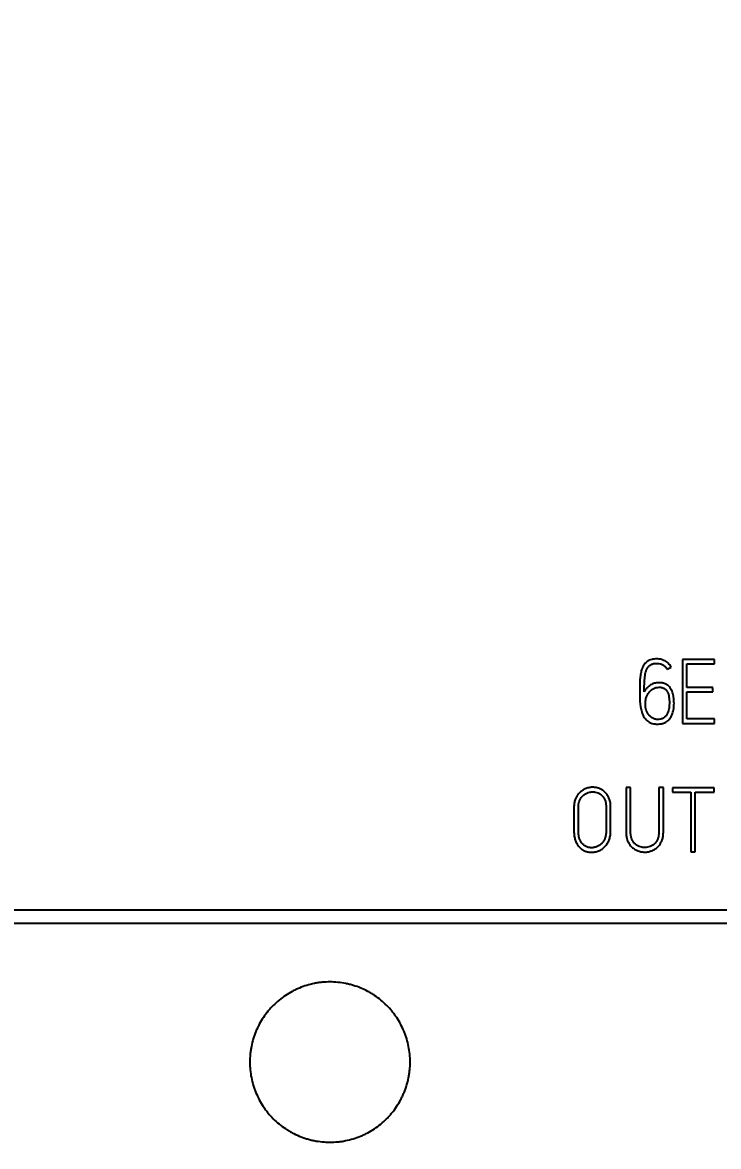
# Model space of a CAD drawing. Extents: x 0 to 420, y 0 to 297.
# Drawn here: x 127.45 to 144.81, y 160.5 to 188.55 of the extents above; entities that cross this region are included whole.
import ezdxf

# ---------------------------------------------------------------- set-up
doc = ezdxf.new("R2010")
doc.units = 0
doc.header["$LTSCALE"] = 23.1
for name, color, linetype in [('10000_FRONT', 7, 'CONTINUOUS'), ('10100_DIM_FRONT', 7, 'CONTINUOUS'), ('10500_FRONT_LABELING', 7, 'CONTINUOUS')]:
    doc.layers.add(name, color=color, linetype=linetype)
doc.styles.get("Standard").update_dxf_attribs({"font": 'txt', "width": 0.8})
doc.dimstyles.new('DIMSTYLE_1', dxfattribs={"dimtxt": 3.5, "dimasz": 3.5, "dimexe": 0.18, "dimexo": 0.0625, "dimgap": 0.09, "dimtad": 1, "dimtxsty": 'STANDARD', "dimcen": 0.09, "dimazin": 3, "dimtp": 0.05, "dimtm": 0.05, "dimtfac": 1, "dimtofl": 0, "dimtmove": 0, "dimatfit": 3, "dimtolj": 1})

# ---------------------------------------------------------------- blocks, each defined once
blk = doc.blocks.new('*D0')
at = {"layer": '10100_DIM_FRONT', "linetype": 'CONTINUOUS'}
for p, q in [((91.69663, 188.554533), (91.69663, 131.440248)), ((163.19663, 149.04194), (163.19663, 131.440248)), ((91.69663, 133.440248), (127.44663, 133.440248)), ((163.19663, 133.440248), (127.44663, 133.440248))]:
    blk.add_line(p, q, dxfattribs=at)
for points in [[(95.19663, 133.940248), (91.69663, 133.440248), (95.19663, 132.940248)], [(159.69663, 132.940248), (163.19663, 133.440248), (159.69663, 133.940248)]]:
    blk.add_solid(points, dxfattribs=at)
at = {"layer": '10100_DIM_FRONT', "linetype": 'CONTINUOUS', "width": 0.660714}
blk.add_text('71,5', height=3.5, dxfattribs=at).set_placement((124.002814, 134.315248))

msp = doc.modelspace()

# ---------------------------------------------------------------- linework, layer by layer
at = {"layer": '10000_FRONT', "color": 7, "linetype": 'CONTINUOUS'}
for p, q in [((98.396, 166.408), (163.197, 166.408)), ((98.397, 166.075), (163.197, 166.075))]:
    msp.add_line(p, q, dxfattribs=at)
for points, knots in [([(137.119, 162.606), (137.119, 162.671), (137.115, 162.737), (137.103, 162.867), (137.093, 162.931), (137.068, 163.059), (137.052, 163.122), (137.024, 163.216), (137.013, 163.247), (136.991, 163.309), (136.979, 163.34), (136.942, 163.431), (136.886, 163.548), (136.819, 163.66), (136.765, 163.742), (136.746, 163.769), (136.707, 163.821), (136.687, 163.847), (136.624, 163.924), (136.58, 163.972), (136.442, 164.111), (136.341, 164.194), (136.205, 164.285), (136.177, 164.303), (136.12, 164.337), (136.092, 164.353), (136.005, 164.4), (135.946, 164.428), (135.826, 164.478), (135.764, 164.5), (135.67, 164.528), (135.639, 164.537), (135.575, 164.553), (135.543, 164.56), (135.446, 164.58), (135.316, 164.599), (135.186, 164.605), (135.055, 164.606), (134.99, 164.602), (134.891, 164.593), (134.858, 164.589), (134.793, 164.579), (134.761, 164.574), (134.665, 164.554), (134.601, 164.539), (134.476, 164.501), (134.415, 164.479), (134.324, 164.441), (134.294, 164.428), (134.249, 164.407), (134.234, 164.4), (134.205, 164.385), (134.132, 164.347), (134.062, 164.305), (133.899, 164.196), (133.798, 164.113), (133.681, 163.997), (133.659, 163.973), (133.615, 163.924), (133.593, 163.899), (133.531, 163.824), (133.492, 163.771), (133.42, 163.663), (133.386, 163.607), (133.34, 163.52), (133.325, 163.491), (133.297, 163.431), (133.283, 163.401), (133.246, 163.31), (133.202, 163.188), (133.17, 163.061), (133.151, 162.965), (133.145, 162.933), (133.136, 162.868), (133.132, 162.836), (133.122, 162.737), (133.119, 162.672), (133.119, 162.606)], [0, 0, 0, 0, 0.03125, 0.03125, 0.0625, 0.0625, 0.09375, 0.09375, 0.109375, 0.109375, 0.125, 0.125, 0.15625, 0.1875, 0.1875, 0.203125, 0.203125, 0.21875, 0.21875, 0.25, 0.25, 0.3125, 0.3125, 0.328125, 0.328125, 0.34375, 0.34375, 0.375, 0.375, 0.40625, 0.40625, 0.421875, 0.421875, 0.4375, 0.4375, 0.46875, 0.5, 0.5, 0.53125, 0.53125, 0.546875, 0.546875, 0.5625, 0.5625, 0.59375, 0.59375, 0.625, 0.625, 0.640625, 0.640625, 0.648438, 0.648438, 0.65625, 0.6875, 0.6875, 0.75, 0.75, 0.765625, 0.765625, 0.78125, 0.78125, 0.8125, 0.8125, 0.84375, 0.84375, 0.859375, 0.859375, 0.875, 0.875, 0.90625, 0.9375, 0.9375, 0.953125, 0.953125, 0.96875, 0.96875, 1, 1, 1, 1]), ([(133.119, 162.606), (133.119, 162.54), (133.122, 162.474), (133.135, 162.344), (133.144, 162.28), (133.17, 162.153), (133.185, 162.089), (133.214, 161.995), (133.224, 161.964), (133.246, 161.902), (133.258, 161.871), (133.296, 161.78), (133.351, 161.663), (133.418, 161.551), (133.472, 161.469), (133.491, 161.443), (133.53, 161.39), (133.55, 161.364), (133.613, 161.287), (133.657, 161.239), (133.795, 161.1), (133.896, 161.017), (134.019, 160.935), (134.033, 160.926), (134.06, 160.908), (134.074, 160.9), (134.117, 160.874), (134.145, 160.858), (134.232, 160.812), (134.291, 160.784), (134.411, 160.734), (134.473, 160.711), (134.567, 160.683), (134.598, 160.674), (134.662, 160.658), (134.695, 160.651), (134.792, 160.631), (134.921, 160.612), (135.052, 160.606), (135.182, 160.605), (135.248, 160.609), (135.346, 160.618), (135.379, 160.622), (135.444, 160.632), (135.476, 160.638), (135.573, 160.657), (135.636, 160.673), (135.761, 160.71), (135.822, 160.732), (135.913, 160.77), (135.943, 160.783), (135.988, 160.804), (136.003, 160.812), (136.032, 160.826), (136.106, 160.864), (136.176, 160.906), (136.338, 161.015), (136.439, 161.098), (136.556, 161.214), (136.579, 161.238), (136.623, 161.287), (136.644, 161.312), (136.706, 161.388), (136.745, 161.44), (136.817, 161.548), (136.851, 161.604), (136.897, 161.691), (136.912, 161.72), (136.94, 161.78), (136.954, 161.81), (136.991, 161.901), (137.035, 162.023), (137.067, 162.15), (137.086, 162.246), (137.092, 162.278), (137.102, 162.343), (137.106, 162.375), (137.115, 162.474), (137.119, 162.54), (137.119, 162.606)], [0, 0, 0, 0, 0.03125, 0.03125, 0.0625, 0.0625, 0.09375, 0.09375, 0.109375, 0.109375, 0.125, 0.125, 0.15625, 0.1875, 0.1875, 0.203125, 0.203125, 0.21875, 0.21875, 0.25, 0.25, 0.3125, 0.3125, 0.320312, 0.320312, 0.328125, 0.328125, 0.34375, 0.34375, 0.375, 0.375, 0.40625, 0.40625, 0.421875, 0.421875, 0.4375, 0.4375, 0.46875, 0.5, 0.5, 0.53125, 0.53125, 0.546875, 0.546875, 0.5625, 0.5625, 0.59375, 0.59375, 0.625, 0.625, 0.640625, 0.640625, 0.648438, 0.648438, 0.65625, 0.6875, 0.6875, 0.75, 0.75, 0.765625, 0.765625, 0.78125, 0.78125, 0.8125, 0.8125, 0.84375, 0.84375, 0.859375, 0.859375, 0.875, 0.875, 0.90625, 0.9375, 0.9375, 0.953125, 0.953125, 0.96875, 0.96875, 1, 1, 1, 1])]:
    msp.add_open_spline(points, degree=3, knots=knots, dxfattribs=at)
at = {"layer": '10500_FRONT_LABELING', "color": 7, "linetype": 'CONTINUOUS'}
for p, q in [((143.911, 172.656), (143.911, 171.06)), ((144.716, 172.656), (143.911, 172.656)), ((144.716, 172.542), (144.716, 172.656)), ((143.528, 172.411), (143.631, 172.465)), ((144.023, 171.957), (144.023, 172.542)), ((144.023, 172.542), (144.716, 172.542)), ((143.331, 172.074), (143.29, 172.072)), ((143.299, 171.959), (143.335, 171.961)), ((144.673, 171.957), (144.023, 171.957)), ((144.023, 171.171), (144.023, 171.846)), ((144.023, 171.846), (144.673, 171.846)), ((144.673, 171.846), (144.673, 171.957)), ((144.716, 171.171), (144.023, 171.171)), ((144.716, 171.06), (144.716, 171.171)), ((143.911, 171.06), (144.716, 171.06)), ((142.507, 169.458), (142.507, 168.33)), ((142.62, 169.458), (142.507, 169.458)), ((142.62, 168.33), (142.62, 169.458)), ((143.324, 169.458), (143.324, 168.33)), ((143.437, 169.458), (143.324, 169.458)), ((143.437, 168.33), (143.437, 169.458)), ((143.663, 169.453), (143.663, 169.34)), ((144.708, 169.453), (143.663, 169.453)), ((143.663, 169.34), (144.12, 169.34)), ((144.12, 169.34), (144.12, 167.856)), ((144.234, 167.856), (144.234, 169.34)), ((144.234, 169.34), (144.708, 169.34)), ((144.708, 169.34), (144.708, 169.453)), ((141.207, 168.972), (141.207, 168.361)), ((141.318, 168.361), (141.318, 168.972)), ((142.008, 168.972), (142.008, 168.361)), ((142.121, 168.361), (142.121, 168.972)), ((144.12, 167.856), (144.234, 167.856))]:
    msp.add_line(p, q, dxfattribs=at)
for points, knots in [([(143.631, 172.465), (143.621, 172.483), (143.61, 172.501), (143.585, 172.534), (143.571, 172.55), (143.541, 172.578), (143.524, 172.591), (143.489, 172.614), (143.471, 172.624), (143.414, 172.65), (143.373, 172.66), (143.311, 172.668), (143.29, 172.669), (143.248, 172.669), (143.228, 172.668), (143.197, 172.664), (143.187, 172.663), (143.166, 172.659), (143.156, 172.657), (143.125, 172.649), (143.106, 172.642), (143.077, 172.629), (143.068, 172.624), (143.05, 172.613), (143.041, 172.607), (143.016, 172.589), (143, 172.576), (142.972, 172.545), (142.959, 172.528), (142.936, 172.493), (142.926, 172.475), (142.913, 172.447), (142.909, 172.437), (142.902, 172.417), (142.899, 172.407), (142.889, 172.378), (142.884, 172.358), (142.875, 172.317), (142.871, 172.297), (142.864, 172.256), (142.862, 172.236), (142.855, 172.174), (142.852, 172.133), (142.849, 172.05), (142.848, 172.008), (142.847, 171.925), (142.847, 171.884), (142.847, 171.801), (142.847, 171.76), (142.848, 171.697), (142.849, 171.677), (142.85, 171.635), (142.852, 171.615), (142.855, 171.573), (142.857, 171.553), (142.862, 171.511), (142.864, 171.491), (142.871, 171.45), (142.875, 171.429), (142.885, 171.388), (142.89, 171.368), (142.902, 171.328), (142.909, 171.308), (142.925, 171.269), (142.934, 171.25), (142.955, 171.214), (142.967, 171.196), (142.986, 171.172), (142.993, 171.164), (143.007, 171.149), (143.015, 171.141), (143.039, 171.12), (143.055, 171.108), (143.082, 171.092), (143.091, 171.086), (143.11, 171.077), (143.12, 171.073), (143.149, 171.061), (143.169, 171.056), (143.2, 171.05), (143.211, 171.048), (143.232, 171.045), (143.242, 171.044), (143.274, 171.042), (143.294, 171.042), (143.336, 171.044), (143.357, 171.046), (143.388, 171.051), (143.398, 171.053), (143.419, 171.058), (143.429, 171.061), (143.459, 171.071), (143.478, 171.079), (143.515, 171.099), (143.533, 171.111), (143.565, 171.138), (143.58, 171.153), (143.6, 171.177), (143.607, 171.186), (143.619, 171.203), (143.625, 171.212), (143.64, 171.239), (143.649, 171.258), (143.665, 171.297), (143.671, 171.317), (143.682, 171.358), (143.686, 171.379), (143.697, 171.44), (143.7, 171.482), (143.703, 171.545), (143.703, 171.566), (143.702, 171.608), (143.702, 171.629), (143.697, 171.691), (143.692, 171.733), (143.678, 171.794), (143.673, 171.814), (143.659, 171.854), (143.651, 171.874), (143.636, 171.902), (143.631, 171.911), (143.62, 171.929), (143.614, 171.938), (143.595, 171.963), (143.58, 171.979), (143.557, 172), (143.549, 172.007), (143.532, 172.019), (143.523, 172.025), (143.495, 172.041), (143.476, 172.049), (143.446, 172.059), (143.436, 172.062), (143.415, 172.067), (143.404, 172.069), (143.373, 172.074), (143.352, 172.075), (143.331, 172.074)], [0, 0, 0, 0, 0.015625, 0.015625, 0.03125, 0.03125, 0.046875, 0.046875, 0.0625, 0.0625, 0.09375, 0.09375, 0.109375, 0.109375, 0.125, 0.125, 0.132812, 0.132812, 0.140625, 0.140625, 0.15625, 0.15625, 0.164062, 0.164062, 0.171875, 0.171875, 0.1875, 0.1875, 0.203125, 0.203125, 0.21875, 0.21875, 0.226562, 0.226562, 0.234375, 0.234375, 0.25, 0.25, 0.265625, 0.265625, 0.28125, 0.28125, 0.3125, 0.3125, 0.34375, 0.34375, 0.375, 0.375, 0.40625, 0.40625, 0.421875, 0.421875, 0.4375, 0.4375, 0.453125, 0.453125, 0.46875, 0.46875, 0.484375, 0.484375, 0.5, 0.5, 0.515625, 0.515625, 0.53125, 0.53125, 0.546875, 0.546875, 0.554688, 0.554688, 0.5625, 0.5625, 0.578125, 0.578125, 0.585938, 0.585938, 0.59375, 0.59375, 0.609375, 0.609375, 0.617188, 0.617188, 0.625, 0.625, 0.640625, 0.640625, 0.65625, 0.65625, 0.664062, 0.664062, 0.671875, 0.671875, 0.6875, 0.6875, 0.703125, 0.703125, 0.71875, 0.71875, 0.726562, 0.726562, 0.734375, 0.734375, 0.75, 0.75, 0.765625, 0.765625, 0.78125, 0.78125, 0.8125, 0.8125, 0.828125, 0.828125, 0.84375, 0.84375, 0.875, 0.875, 0.890625, 0.890625, 0.90625, 0.90625, 0.914062, 0.914062, 0.921875, 0.921875, 0.9375, 0.9375, 0.945312, 0.945312, 0.953125, 0.953125, 0.96875, 0.96875, 0.976562, 0.976562, 0.984375, 0.984375, 1, 1, 1, 1]), ([(142.961, 171.85), (142.961, 171.899), (142.961, 171.949), (142.963, 172.023), (142.964, 172.047), (142.966, 172.096), (142.967, 172.121), (142.97, 172.17), (142.972, 172.195), (142.978, 172.244), (142.982, 172.268), (142.992, 172.316), (142.998, 172.34), (143.009, 172.375), (143.013, 172.387), (143.023, 172.409), (143.029, 172.421), (143.041, 172.442), (143.051, 172.458), (143.062, 172.473), (143.071, 172.482), (143.075, 172.487), (143.088, 172.5), (143.097, 172.508), (143.118, 172.522), (143.128, 172.528), (143.151, 172.539), (143.163, 172.543), (143.187, 172.549), (143.199, 172.552), (143.223, 172.555), (143.236, 172.557), (143.261, 172.558), (143.273, 172.558), (143.31, 172.557), (143.334, 172.554), (143.383, 172.541), (143.406, 172.531), (143.438, 172.513), (143.449, 172.506), (143.468, 172.49), (143.477, 172.482), (143.494, 172.464), (143.502, 172.454), (143.516, 172.433), (143.522, 172.423), (143.528, 172.411)], [0, 0, 0, 0, 0.125, 0.125, 0.1875, 0.1875, 0.25, 0.25, 0.3125, 0.3125, 0.375, 0.375, 0.4375, 0.4375, 0.46875, 0.46875, 0.5, 0.5, 0.53125, 0.546875, 0.546875, 0.5625, 0.5625, 0.59375, 0.59375, 0.625, 0.625, 0.65625, 0.65625, 0.6875, 0.6875, 0.71875, 0.71875, 0.75, 0.75, 0.8125, 0.8125, 0.875, 0.875, 0.90625, 0.90625, 0.9375, 0.9375, 0.96875, 0.96875, 1, 1, 1, 1]), ([(143.29, 172.072), (143.255, 172.07), (143.222, 172.063), (143.172, 172.047), (143.156, 172.04), (143.125, 172.024), (143.11, 172.015), (143.082, 171.995), (143.069, 171.984), (143.044, 171.96), (143.032, 171.948), (143.014, 171.929), (143.008, 171.922), (142.997, 171.909), (142.992, 171.902), (142.977, 171.881), (142.969, 171.866), (142.961, 171.85)], [0, 0, 0, 0, 0.25, 0.25, 0.375, 0.375, 0.5, 0.5, 0.625, 0.625, 0.75, 0.75, 0.8125, 0.8125, 0.875, 0.875, 1, 1, 1, 1]), ([(143.335, 171.961), (143.347, 171.962), (143.359, 171.961), (143.381, 171.958), (143.393, 171.956), (143.415, 171.95), (143.426, 171.947), (143.448, 171.938), (143.458, 171.933), (143.477, 171.92), (143.487, 171.913), (143.503, 171.897), (143.511, 171.888), (143.525, 171.87), (143.531, 171.86), (143.542, 171.839), (143.547, 171.829), (143.556, 171.808), (143.559, 171.797), (143.566, 171.775), (143.569, 171.763), (143.576, 171.73), (143.58, 171.707), (143.585, 171.661), (143.587, 171.638), (143.588, 171.604), (143.589, 171.593), (143.589, 171.569), (143.588, 171.558), (143.587, 171.523), (143.585, 171.5), (143.581, 171.455), (143.578, 171.432), (143.571, 171.398), (143.568, 171.387), (143.561, 171.365), (143.557, 171.354), (143.545, 171.321), (143.536, 171.3), (143.517, 171.271), (143.511, 171.261), (143.496, 171.243), (143.488, 171.234), (143.472, 171.218), (143.464, 171.21), (143.45, 171.199), (143.445, 171.196), (143.435, 171.19), (143.43, 171.187), (143.415, 171.178), (143.404, 171.174), (143.382, 171.166), (143.371, 171.163), (143.336, 171.157), (143.313, 171.155), (143.279, 171.156), (143.267, 171.156), (143.244, 171.16), (143.232, 171.162), (143.21, 171.169), (143.199, 171.173), (143.178, 171.183), (143.168, 171.189), (143.148, 171.202), (143.139, 171.209), (143.121, 171.223), (143.112, 171.231), (143.096, 171.247), (143.088, 171.256), (143.073, 171.273), (143.066, 171.283), (143.046, 171.311), (143.034, 171.332), (143.015, 171.374), (143.007, 171.396), (142.998, 171.43), (142.996, 171.441), (142.992, 171.464), (142.99, 171.476), (142.987, 171.51), (142.988, 171.533), (142.99, 171.579), (142.991, 171.602), (142.996, 171.637), (142.998, 171.648), (143.002, 171.671), (143.005, 171.682), (143.015, 171.716), (143.023, 171.737), (143.038, 171.768), (143.044, 171.778), (143.056, 171.798), (143.063, 171.808), (143.076, 171.827), (143.083, 171.836), (143.098, 171.854), (143.106, 171.863), (143.121, 171.88), (143.13, 171.888), (143.143, 171.899), (143.148, 171.903), (143.157, 171.91), (143.162, 171.913), (143.186, 171.929), (143.208, 171.939), (143.241, 171.95), (143.253, 171.953), (143.276, 171.957), (143.288, 171.958), (143.299, 171.959)], [0, 0, 0, 0, 0.015625, 0.015625, 0.03125, 0.03125, 0.046875, 0.046875, 0.0625, 0.0625, 0.078125, 0.078125, 0.09375, 0.09375, 0.109375, 0.109375, 0.125, 0.125, 0.140625, 0.140625, 0.15625, 0.15625, 0.1875, 0.1875, 0.21875, 0.21875, 0.234375, 0.234375, 0.25, 0.25, 0.28125, 0.28125, 0.3125, 0.3125, 0.328125, 0.328125, 0.34375, 0.34375, 0.375, 0.375, 0.390625, 0.390625, 0.40625, 0.40625, 0.421875, 0.421875, 0.429688, 0.429688, 0.4375, 0.4375, 0.453125, 0.453125, 0.46875, 0.46875, 0.5, 0.5, 0.515625, 0.515625, 0.53125, 0.53125, 0.546875, 0.546875, 0.5625, 0.5625, 0.578125, 0.578125, 0.59375, 0.59375, 0.609375, 0.609375, 0.625, 0.625, 0.65625, 0.65625, 0.6875, 0.6875, 0.703125, 0.703125, 0.71875, 0.71875, 0.75, 0.75, 0.78125, 0.78125, 0.796875, 0.796875, 0.8125, 0.8125, 0.84375, 0.84375, 0.859375, 0.859375, 0.875, 0.875, 0.890625, 0.890625, 0.90625, 0.90625, 0.921875, 0.921875, 0.929688, 0.929688, 0.9375, 0.9375, 0.96875, 0.96875, 0.984375, 0.984375, 1, 1, 1, 1]), ([(142.121, 168.972), (142.121, 169.035), (142.113, 169.096), (142.089, 169.171), (142.083, 169.186), (142.071, 169.214), (142.057, 169.242), (142.041, 169.269), (142.023, 169.295), (142.013, 169.307), (141.993, 169.331), (141.982, 169.342), (141.959, 169.363), (141.947, 169.373), (141.929, 169.387), (141.922, 169.392), (141.909, 169.401), (141.902, 169.405), (141.882, 169.416), (141.868, 169.423), (141.839, 169.436), (141.824, 169.441), (141.794, 169.45), (141.779, 169.454), (141.732, 169.463), (141.701, 169.465), (141.654, 169.464), (141.638, 169.463), (141.607, 169.459), (141.591, 169.456), (141.545, 169.446), (141.516, 169.436), (141.472, 169.417), (141.458, 169.41), (141.431, 169.395), (141.418, 169.386), (141.392, 169.368), (141.38, 169.359), (141.356, 169.338), (141.345, 169.327), (141.312, 169.293), (141.294, 169.268), (141.269, 169.228), (141.262, 169.214), (141.248, 169.186), (141.242, 169.171), (141.231, 169.142), (141.227, 169.127), (141.219, 169.097), (141.216, 169.081), (141.211, 169.05), (141.209, 169.035), (141.207, 169.003), (141.207, 168.988), (141.207, 168.972)], [0, 0, 0, 0, 0.125, 0.125, 0.15625, 0.15625, 0.1875, 0.21875, 0.21875, 0.25, 0.25, 0.28125, 0.28125, 0.3125, 0.3125, 0.328125, 0.328125, 0.34375, 0.34375, 0.375, 0.375, 0.40625, 0.40625, 0.4375, 0.4375, 0.5, 0.5, 0.53125, 0.53125, 0.5625, 0.5625, 0.625, 0.625, 0.65625, 0.65625, 0.6875, 0.6875, 0.71875, 0.71875, 0.75, 0.75, 0.8125, 0.8125, 0.84375, 0.84375, 0.875, 0.875, 0.90625, 0.90625, 0.9375, 0.9375, 0.96875, 0.96875, 1, 1, 1, 1]), ([(141.318, 168.972), (141.318, 168.996), (141.319, 169.02), (141.326, 169.067), (141.332, 169.09), (141.343, 169.124), (141.348, 169.135), (141.358, 169.157), (141.364, 169.167), (141.376, 169.188), (141.382, 169.198), (141.396, 169.217), (141.404, 169.227), (141.428, 169.254), (141.446, 169.269), (141.475, 169.29), (141.485, 169.297), (141.506, 169.309), (141.517, 169.314), (141.55, 169.329), (141.573, 169.336), (141.608, 169.344), (141.62, 169.347), (141.644, 169.35), (141.656, 169.351), (141.679, 169.351), (141.691, 169.351), (141.715, 169.35), (141.727, 169.348), (141.763, 169.342), (141.786, 169.335), (141.819, 169.321), (141.83, 169.316), (141.851, 169.303), (141.87, 169.29), (141.889, 169.274), (141.906, 169.258), (141.914, 169.249), (141.938, 169.222), (141.952, 169.202), (141.968, 169.17), (141.974, 169.159), (141.982, 169.137), (141.99, 169.114), (141.996, 169.091), (142, 169.068), (142.002, 169.056), (142.006, 169.02), (142.008, 168.996), (142.008, 168.972)], [0, 0, 0, 0, 0.0625, 0.0625, 0.125, 0.125, 0.15625, 0.15625, 0.1875, 0.1875, 0.21875, 0.21875, 0.25, 0.25, 0.3125, 0.3125, 0.34375, 0.34375, 0.375, 0.375, 0.4375, 0.4375, 0.46875, 0.46875, 0.5, 0.5, 0.53125, 0.53125, 0.5625, 0.5625, 0.625, 0.625, 0.65625, 0.65625, 0.6875, 0.71875, 0.71875, 0.75, 0.75, 0.8125, 0.8125, 0.84375, 0.84375, 0.875, 0.90625, 0.90625, 0.9375, 0.9375, 1, 1, 1, 1]), ([(141.207, 168.361), (141.207, 168.329), (141.208, 168.297), (141.216, 168.233), (141.222, 168.202), (141.236, 168.155), (141.241, 168.139), (141.252, 168.109), (141.259, 168.095), (141.273, 168.066), (141.281, 168.052), (141.298, 168.025), (141.308, 168.011), (141.338, 167.973), (141.36, 167.951), (141.392, 167.926), (141.398, 167.921), (141.412, 167.911), (141.418, 167.907), (141.439, 167.894), (141.468, 167.879), (141.497, 167.867), (141.52, 167.86), (141.528, 167.857), (141.544, 167.853), (141.552, 167.852), (141.592, 167.844), (141.624, 167.842), (141.673, 167.843), (141.689, 167.844), (141.721, 167.848), (141.737, 167.851), (141.768, 167.859), (141.784, 167.863), (141.807, 167.871), (141.814, 167.874), (141.829, 167.88), (141.837, 167.883), (141.873, 167.9), (141.901, 167.917), (141.939, 167.947), (141.951, 167.957), (141.975, 167.98), (141.986, 167.991), (142.017, 168.028), (142.035, 168.055), (142.067, 168.111), (142.081, 168.14), (142.097, 168.186), (142.101, 168.201), (142.109, 168.233), (142.112, 168.249), (142.119, 168.297), (142.121, 168.329), (142.121, 168.361)], [0, 0, 0, 0, 0.0625, 0.0625, 0.125, 0.125, 0.15625, 0.15625, 0.1875, 0.1875, 0.21875, 0.21875, 0.25, 0.25, 0.3125, 0.3125, 0.328125, 0.328125, 0.34375, 0.34375, 0.375, 0.40625, 0.40625, 0.421875, 0.421875, 0.4375, 0.4375, 0.5, 0.5, 0.53125, 0.53125, 0.5625, 0.5625, 0.59375, 0.59375, 0.609375, 0.609375, 0.625, 0.625, 0.6875, 0.6875, 0.71875, 0.71875, 0.75, 0.75, 0.8125, 0.8125, 0.875, 0.875, 0.90625, 0.90625, 0.9375, 0.9375, 1, 1, 1, 1]), ([(142.008, 168.361), (142.008, 168.336), (142.006, 168.312), (142.001, 168.275), (141.999, 168.263), (141.994, 168.238), (141.991, 168.226), (141.979, 168.19), (141.969, 168.168), (141.952, 168.135), (141.946, 168.124), (141.932, 168.103), (141.924, 168.093), (141.901, 168.064), (141.883, 168.046), (141.855, 168.023), (141.844, 168.016), (141.823, 168.002), (141.812, 167.996), (141.779, 167.98), (141.755, 167.972), (141.719, 167.963), (141.706, 167.96), (141.682, 167.957), (141.669, 167.956), (141.645, 167.955), (141.632, 167.955), (141.607, 167.957), (141.595, 167.959), (141.558, 167.966), (141.534, 167.973), (141.5, 167.99), (141.489, 167.996), (141.469, 168.009), (141.459, 168.017), (141.44, 168.033), (141.431, 168.042), (141.413, 168.06), (141.397, 168.079), (141.383, 168.099), (141.37, 168.121), (141.365, 168.132), (141.349, 168.166), (141.341, 168.189), (141.332, 168.225), (141.329, 168.238), (141.325, 168.262), (141.323, 168.275), (141.319, 168.312), (141.318, 168.337), (141.318, 168.361)], [0, 0, 0, 0, 0.0625, 0.0625, 0.09375, 0.09375, 0.125, 0.125, 0.1875, 0.1875, 0.21875, 0.21875, 0.25, 0.25, 0.3125, 0.3125, 0.34375, 0.34375, 0.375, 0.375, 0.4375, 0.4375, 0.46875, 0.46875, 0.5, 0.5, 0.53125, 0.53125, 0.5625, 0.5625, 0.625, 0.625, 0.65625, 0.65625, 0.6875, 0.6875, 0.71875, 0.71875, 0.75, 0.78125, 0.78125, 0.8125, 0.8125, 0.875, 0.875, 0.90625, 0.90625, 0.9375, 0.9375, 1, 1, 1, 1]), ([(142.507, 168.33), (142.507, 168.299), (142.509, 168.268), (142.516, 168.222), (142.519, 168.206), (142.525, 168.184), (142.527, 168.176), (142.532, 168.161), (142.534, 168.154), (142.548, 168.117), (142.561, 168.089), (142.586, 168.049), (142.594, 168.036), (142.613, 168.012), (142.624, 168), (142.656, 167.966), (142.68, 167.946), (142.719, 167.919), (142.733, 167.911), (142.76, 167.896), (142.775, 167.889), (142.818, 167.871), (142.848, 167.862), (142.91, 167.85), (142.941, 167.847), (142.988, 167.847), (143.003, 167.847), (143.034, 167.85), (143.05, 167.853), (143.096, 167.862), (143.126, 167.871), (143.17, 167.888), (143.184, 167.895), (143.212, 167.91), (143.225, 167.918), (143.264, 167.944), (143.287, 167.964), (143.314, 167.993), (143.32, 167.999), (143.33, 168.011), (143.335, 168.017), (143.349, 168.036), (143.358, 168.048), (143.374, 168.075), (143.382, 168.089), (143.395, 168.117), (143.402, 168.131), (143.412, 168.161), (143.417, 168.176), (143.425, 168.206), (143.428, 168.221), (143.432, 168.252), (143.434, 168.268), (143.436, 168.299), (143.437, 168.315), (143.437, 168.33)], [0, 0, 0, 0, 0.0625, 0.0625, 0.09375, 0.09375, 0.109375, 0.109375, 0.125, 0.125, 0.1875, 0.1875, 0.21875, 0.21875, 0.25, 0.25, 0.3125, 0.3125, 0.34375, 0.34375, 0.375, 0.375, 0.4375, 0.4375, 0.5, 0.5, 0.53125, 0.53125, 0.5625, 0.5625, 0.625, 0.625, 0.65625, 0.65625, 0.6875, 0.6875, 0.75, 0.75, 0.765625, 0.765625, 0.78125, 0.78125, 0.8125, 0.8125, 0.84375, 0.84375, 0.875, 0.875, 0.90625, 0.90625, 0.9375, 0.9375, 0.96875, 0.96875, 1, 1, 1, 1]), ([(143.324, 168.33), (143.324, 168.306), (143.322, 168.283), (143.316, 168.236), (143.31, 168.213), (143.299, 168.179), (143.294, 168.168), (143.284, 168.146), (143.278, 168.136), (143.266, 168.115), (143.26, 168.105), (143.246, 168.086), (143.238, 168.077), (143.213, 168.05), (143.195, 168.035), (143.166, 168.014), (143.156, 168.008), (143.134, 167.997), (143.123, 167.992), (143.09, 167.978), (143.067, 167.972), (143.02, 167.962), (142.996, 167.96), (142.961, 167.96), (142.949, 167.96), (142.925, 167.963), (142.913, 167.965), (142.878, 167.971), (142.855, 167.978), (142.821, 167.991), (142.81, 167.996), (142.789, 168.008), (142.779, 168.014), (142.75, 168.034), (142.731, 168.049), (142.707, 168.076), (142.699, 168.085), (142.685, 168.104), (142.678, 168.114), (142.666, 168.135), (142.661, 168.145), (142.65, 168.167), (142.646, 168.178), (142.634, 168.212), (142.629, 168.235), (142.623, 168.27), (142.622, 168.282), (142.621, 168.306), (142.62, 168.318), (142.62, 168.33)], [0, 0, 0, 0, 0.0625, 0.0625, 0.125, 0.125, 0.15625, 0.15625, 0.1875, 0.1875, 0.21875, 0.21875, 0.25, 0.25, 0.3125, 0.3125, 0.34375, 0.34375, 0.375, 0.375, 0.4375, 0.4375, 0.5, 0.5, 0.53125, 0.53125, 0.5625, 0.5625, 0.625, 0.625, 0.65625, 0.65625, 0.6875, 0.6875, 0.75, 0.75, 0.78125, 0.78125, 0.8125, 0.8125, 0.84375, 0.84375, 0.875, 0.875, 0.9375, 0.9375, 0.96875, 0.96875, 1, 1, 1, 1])]:
    msp.add_open_spline(points, degree=3, knots=knots, dxfattribs=at)

# ---------------------------------------------------------------- dimensions: what is measured, and where the dimension line sits
at = {"layer": '10100_DIM_FRONT', "linetype": 'CONTINUOUS'}
dim = msp.add_linear_dim(base=(163.197, 133.44), p1=(91.697, 188.555), p2=(163.197, 149.042), text='71,5', dimstyle='DIMSTYLE_1', dxfattribs=at)
dim.commit()
dim.dimension.update_dxf_attribs({"geometry": '*D0', "text_midpoint": (128.628, 136.065), "dimtype": 160})

doc.saveas('drawing.dxf')
